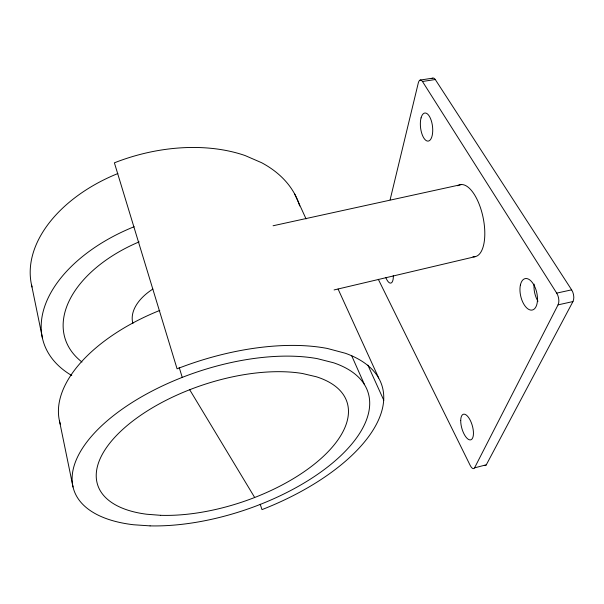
<?xml version="1.0" encoding="UTF-8"?>
<svg xmlns="http://www.w3.org/2000/svg" width="604" height="604" viewBox="0 0 604 604"><rect width="100%" height="100%" fill="white"/><g stroke="black" fill="none" stroke-linecap="round" stroke-linejoin="round"><path stroke-width="0.91" d="M390.109 199.811L418.323 82.846A7.195 3.02 84.4 0 1 422.46 81.487L435.28 79.524L571.633 289.844A8.426 4.643 76.5 0 1 572.947 301.562L486.318 464.786A6.644 2.718 72.8 0 1 484.317 465.367M378.308 279.305L470.191 465.405A6.667 2.65 73 0 0 474.548 467.866L558.051 304.869A8.464 4.522 76.6 0 0 556.699 293.114L422.46 81.487M474.548 467.866L486.318 464.786M334.087 289.935L475.227 256.647M558.051 304.869L572.947 301.562M273.076 225.768L461.29 184.567M556.699 293.114L571.633 289.844M420.097 80.083L432.864 78.135M189.686 389.731L254.677 497.485M294.729 194.111L306.062 218.912M338.089 289.059L378.716 378.013M367.859 365.088L383.789 400.263M351.551 355.431L364.529 384.695M260.203 504.249L261.993 509.617A170.841 80.664 -18.5 0 0 345.367 353.272L327.489 348.493A170.841 80.664 -18.5 0 0 177.078 368.825L114.39 162.823A146.802 95.689 -16.9 0 1 245.088 155.545L261.623 162.718A146.802 95.689 -16.9 0 1 299.659 205.941M179.207 367.466L182.242 377.387M31.612 285.254L42.514 338.361M59.486 421.033L73.031 487.028M457.749 185.79A36.738 15.659 78.3 0 1 482.974 216.919A36.738 15.659 78.3 0 1 472.977 256.73M60.423 424.438A147.874 78.361 -18.1 0 1 159.811 310.418M71.778 375.545A138.973 83.873 -17.4 0 1 134.156 226.711M81.97 362.038A117.863 70.985 -17.5 0 1 139.147 241.872M393.325 275.409A11.642 4.288 78.8 0 1 390.962 283.08A11.642 4.288 78.8 0 1 385.835 277.606M432.117 78.633A7.173 3.103 84.7 0 1 435.28 79.524M537.983 301.268A16.044 8.426 77.1 0 1 534.125 284.129M132.918 323.45A49.641 29.762 -17.5 0 1 152.857 289.067M32.042 287.021A133.25 86.727 -16.9 0 1 117.878 173.529M150.079 525.88L133.658 524.763A154.986 73.031 -18.5 0 1 103.873 423.729A154.986 73.031 -18.5 0 1 317.327 358.648L333.619 362.793A154.986 73.031 -18.5 0 1 336.843 459.327A154.986 73.031 -18.5 0 1 150.079 525.88M160.641 515.318L146.674 514.231A131.378 61.744 -18.5 0 1 123.171 429.021A131.378 61.744 -18.5 0 1 302.468 373.506L316.36 376.775A131.378 61.744 -18.5 0 1 320.732 458.783A131.378 61.744 -18.5 0 1 160.641 515.318M460.716 420.618A13.326 5.406 73.9 0 0 470.161 439.923A13.326 5.406 73.9 0 0 470.38 420.565A13.326 5.406 73.9 0 0 460.716 420.618M421.064 117.886A14.149 6.01 83.2 0 0 426.756 140.875A14.149 6.01 83.2 0 0 431.784 122.393A14.149 6.01 83.2 0 0 421.064 117.886M520.399 285.035A16.104 8.207 77.1 0 0 530.471 310.041A16.104 8.207 77.1 0 0 535.287 287.889A16.104 8.207 77.1 0 0 520.399 285.035"/></g></svg>
